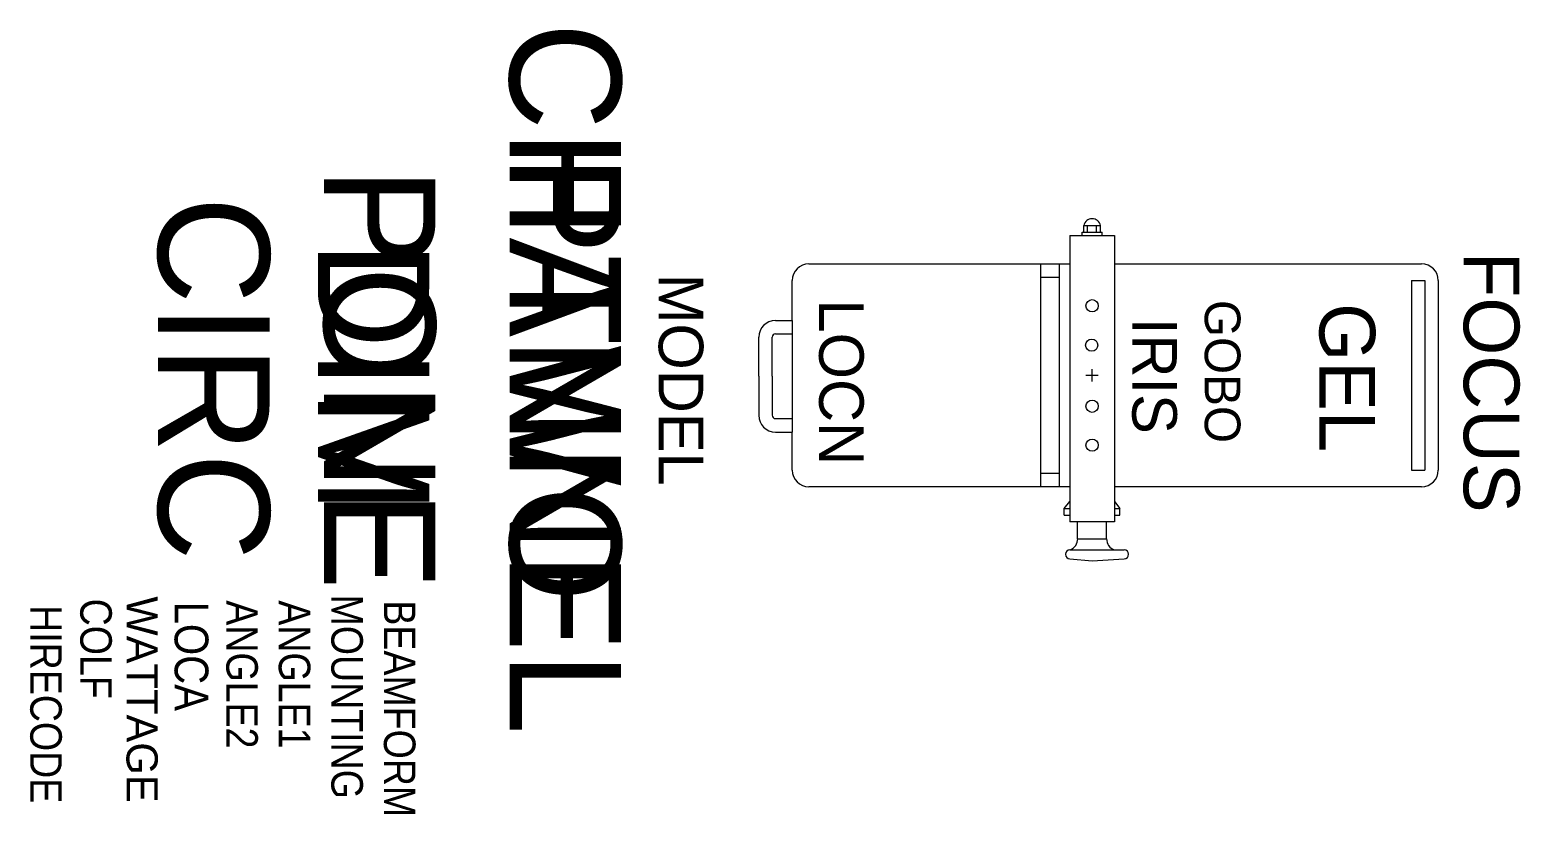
# Model space of a CAD drawing. Extents: x 8873 to 10211, y -1282 to -579.
import ezdxf
from ezdxf.enums import TextEntityAlignment as Align

# ---------------------------------------------------------------- set-up
doc = ezdxf.new("R2010")
doc.units = 0
doc.layers.get('0').update_dxf_attribs({"linetype": 'CONTINUOUS'})
for name, color, linetype in [('CHANNEL', 3, 'CONTINUOUS'), ('CIRC', 6, 'CONTINUOUS'), ('DIMMER', 4, 'CONTINUOUS'), ('FOCUS', 2, 'CONTINUOUS'), ('GEL', 1, 'CONTINUOUS'), ('LANTERNS', 4, 'CONTINUOUS'), ('LOCATION', 7, 'CONTINUOUS'), ('MODEL', 6, 'CONTINUOUS'), ('PATCH', 5, 'CONTINUOUS'), ('PATCH2', 5, 'CONTINUOUS')]:
    doc.layers.add(name, color=color, linetype=linetype)

msp = doc.modelspace()

# ---------------------------------------------------------------- linework, layer by layer
for p, q in [((9817.4, -760.3), (9835.4, -760.3)), ((9817.4, -763.3), (9817.4, -760.3)), ((9818.9, -754.3), (9833.9, -754.3)), ((9818.9, -760.3), (9818.9, -754.3)), ((9822.4, -760.3), (9822.4, -754.3)), ((9830.4, -760.3), (9830.4, -754.3)), ((9833.9, -760.3), (9833.9, -754.3)), ((9835.4, -763.3), (9835.4, -760.3)), ((9806.4, -763.3), (9806.4, -1020.3)), ((9806.4, -763.3), (9846.4, -763.3)), ((9846.4, -763.3), (9846.4, -1020.3)), ((9572.2, -788.8), (9806.4, -788.8)), ((9780, -788.8), (9780, -988.8)), ((9796.7, -788.8), (9796.7, -988.8)), ((9846.4, -788.8), (10122.2, -788.8)), ((9780, -800.8), (9796.7, -800.8)), ((9557.2, -839.6), (9557.2, -803.8)), ((10113.2, -803.8), (10113.2, -973.8)), ((10113.2, -803.8), (10125.2, -803.8)), ((10125.2, -803.8), (10125.2, -973.8)), ((10137.2, -803.8), (10137.2, -973.8)), ((9542.1, -839.6), (9557.2, -839.6)), ((9557.2, -839.6), (9557.2, -939.6)), ((9527.1, -889.6), (9527.1, -854.6)), ((9539.1, -889.6), (9539.1, -854.6)), ((9542.1, -851.6), (9557.2, -851.6)), ((9527.1, -889.6), (9527.1, -924.6)), ((9539.1, -889.6), (9539.1, -924.6)), ((9831.9, -888.8), (9820.9, -888.8)), ((9826, -883.3), (9826, -894.3)), ((9542.1, -927.6), (9557.2, -927.6)), ((9542.1, -939.6), (9557.2, -939.6)), ((9557.2, -973.8), (9557.2, -939.6)), ((10113.2, -973.8), (10125.2, -973.8)), ((9806.4, -988.8), (9572.2, -988.8)), ((9796.7, -976.8), (9780, -976.8)), ((10122.2, -988.8), (9846.4, -988.8)), ((9801.4, -1008.3), (9806.4, -1001.8)), ((9846.4, -1001.8), (9851.4, -1008.3)), ((9801.4, -1008.3), (9806.4, -1008.3)), ((9801.4, -1014.3), (9801.4, -1008.3)), ((9801.4, -1014.3), (9806.4, -1014.3)), ((9846.4, -1008.3), (9851.4, -1008.3)), ((9846.4, -1014.3), (9851.4, -1014.3)), ((9851.4, -1014.3), (9851.4, -1008.3)), ((9846.4, -1020.3), (9806.4, -1020.3)), ((9813.4, -1035.3), (9813.4, -1020.3)), ((9839.4, -1035.3), (9839.4, -1020.3)), ((9813.4, -1035.3), (9839.4, -1035.3)), ((9806.4, -1045.3), (9855.2, -1045.3)), ((9806.4, -1053.3), (9826.4, -1055.3)), ((9826.4, -1055.3), (9855.2, -1053.3))]:
    msp.add_line(p, q)
for centre in [(9826.4, -826.3), (9826, -861.7), (9826.4, -916.5), (9826.4, -951.4)]:
    msp.add_circle(centre, 5.5)
for centre, radius, start, end in [((9826.4, -755.9), 7.67, 12.1702, 167.8298), ((9572.2, -803.8), 15, 90, 180), ((10122.2, -803.8), 15, 0, 90), ((9542.1, -854.6), 15, 90, 180), ((9542.1, -854.6), 3, 90, 180), ((9542.1, -924.6), 15, 180, 270), ((9542.1, -924.6), 3, 180, 270), ((9572.2, -973.8), 15, 180, 270), ((10122.2, -973.8), 15, 270, 0), ((9803.3, -1035.6), 10.2, 288.0473, 1.9687), ((9849.4, -1035.8), 9.99, 177.3184, 252.6657), ((9806.4, -1049.3), 4, 90, 270), ((9855.2, -1049.3), 4, 270, 90)]:
    msp.add_arc(centre, radius, start, end)
msp.add_point((9826, -888.8))

# ---------------------------------------------------------------- texts
at = {"layer": 'CHANNEL'}
msp.add_attdef('CHANNEL', text='', height=100, rotation=270, dxfattribs=at).set_placement((9303.5, -891.5), align=Align.CENTER)
at = {"layer": 'CIRC'}
msp.add_attdef('CIRC', text='', height=100, rotation=270, dxfattribs=at).set_placement((8987.9, -891.5), align=Align.CENTER)
at = {"layer": 'DIMMER'}
msp.add_attdef('DIM', text='', height=100, rotation=270, dxfattribs=at).set_placement((9131.3, -890.6), align=Align.CENTER)
at = {"layer": 'FOCUS', "color": 30}
msp.add_attdef('FOCUS', text='', height=50, rotation=270, dxfattribs=at).set_placement((10160, -894.9), align=Align.CENTER)
at = {"layer": 'GEL'}
for tag, height, p in [('GOBO', 32, (9927.5, -885.3)), ('GEL', 50, (10030.5, -890.9))]:
    msp.add_attdef(tag, text='', height=height, rotation=270, dxfattribs=at).set_placement(p, align=Align.CENTER)
at = {"layer": 'LANTERNS', "color": 30}
msp.add_attdef('IRIS', text='', height=40, rotation=270, dxfattribs=at).set_placement((9882.5, -889.2), align=Align.MIDDLE)
at = {"layer": 'LANTERNS', "color": 0, "width": 0.89, "flags": 1}
for tag, p, s, height in [('COLF', (8918, -1089.1), 'Y', 28.3), ('LOCA', (9002.7, -1091.7), '', 30.3), ('ANGLE2', (9049.1, -1090.6), '24', 28.3), ('ANGLE1', (9096.2, -1090.6), '24', 28.3), ('MOUNTING', (9143.4, -1085.4), 'STANDARD HOOK CLAMP', 28.305), ('BEAMFORM', (9190.6, -1090.6), 'C', 28.3), ('HIRECODE', (8873.1, -1094.9), '', 28.3)]:
    msp.add_attdef(tag, p, s, height=height, rotation=270, dxfattribs=at)
at = {"layer": 'LANTERNS', "color": 0, "flags": 1}
msp.add_attdef('WATTAGE', (8959.5, -1087), '1000', height=28, rotation=270, dxfattribs=at)
at = {"layer": 'LOCATION'}
msp.add_attdef('LOCN', text='', height=40, rotation=270, dxfattribs=at).set_placement((9581.3, -895), align=Align.CENTER)
at = {"layer": 'MODEL'}
msp.add_attdef('MODEL', text='T64', height=40, rotation=270, dxfattribs=at).set_placement((9437.3, -892.7), align=Align.CENTER)
at = {"layer": 'PATCH'}
msp.add_attdef('PONE', text='', height=100, rotation=270, dxfattribs=at).set_placement((9136.8, -891.5), align=Align.CENTER)
at = {"layer": 'PATCH2'}
msp.add_attdef('PTWO', text='', height=100, rotation=270, dxfattribs=at).set_placement((9303.5, -891.5), align=Align.CENTER)

doc.saveas('drawing.dxf')
